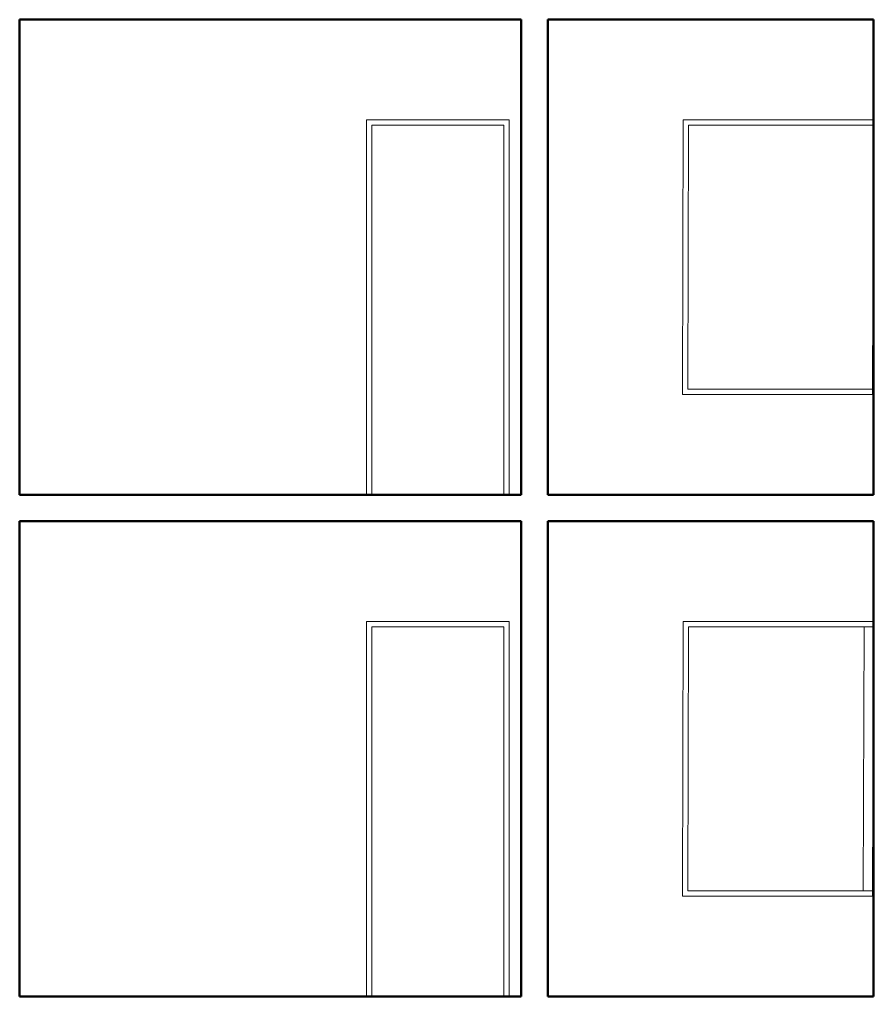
# Model space of a CAD drawing. Header units: millimetres. Extents: x 42 to 552, y 43 to 535.
# Drawn here: x 294.78 to 299.63, y 482.85 to 488.4 of the extents above; entities that cross this region are included whole.
import ezdxf

# ---------------------------------------------------------------- set-up
doc = ezdxf.new("R2010")
doc.units = ezdxf.units.MM
doc.header["$LTSCALE"] = 0.75
doc.header["$MEASUREMENT"] = 0
doc.layers.add('Linhas', color=7, linetype='Continuous', lineweight=15)
doc.layers.add('Paredes', color=7, linetype='Continuous', lineweight=50)

msp = doc.modelspace()

# ---------------------------------------------------------------- linework, layer by layer
at = {"layer": 'Linhas'}
for p, q in [((296.7472312564539, 485.7010886521988), (296.7472312564539, 487.8310886521987)), ((296.7472312564539, 487.8310886521987), (297.5572312564539, 487.8310886521987)), ((296.7772312564539, 485.7010886521988), (296.7772312564539, 487.8010886521988)), ((296.7772312564539, 487.8010886521988), (297.5272312564539, 487.8010886521988)), ((297.5272312564539, 487.8010886521988), (297.5272312564539, 485.7010886521988)), ((297.5572312564539, 487.8310886521987), (297.5572312564539, 485.7010886521988)), ((296.7472312564539, 482.8510886521986), (296.7472312564539, 484.9810886521985)), ((296.7472312564539, 484.9810886521985), (297.5572312564539, 484.9810886521985)), ((297.5572312564539, 484.9810886521985), (297.5572312564539, 482.8510886521986)), ((296.7772312564539, 482.8510886521986), (296.7772312564539, 484.9510886521985)), ((296.7772312564539, 484.9510886521985), (297.5272312564539, 484.9510886521985)), ((297.5272312564539, 484.9510886521985), (297.5272312564539, 482.8510886521986)), ((299.5689719871655, 483.4510886521985), (299.5736594871655, 484.9510886521985))]:
    msp.add_line(p, q, dxfattribs=at)
for points in [[(298.547231256453, 487.8310886521987), (299.6272312564533, 487.8310886521987), (299.6225437564534, 486.2710886521988), (298.542543756453, 486.2710886521988)], [(298.5772312564529, 487.8010886521988), (299.6272312564533, 487.8010886521988), (299.6225437564534, 486.3010886521988), (298.5725437564529, 486.3010886521988)], [(298.547231256453, 484.9810886521985), (299.6272312564533, 484.9810886521985), (299.6225437564534, 483.4210886521985), (298.542543756453, 483.4210886521985)], [(298.5772312564529, 484.9510886521985), (299.6272312564533, 484.9510886521985), (299.6225437564534, 483.4510886521985), (298.5725437564529, 483.4510886521985)]]:
    msp.add_lwpolyline(points, close=True, dxfattribs=at)
at = {"layer": 'Paredes'}
for p, q in [((294.7772312564532, 488.4010886521986), (297.6272312564533, 488.4010886521988)), ((294.7772312564532, 488.4010886521988), (294.7772312564532, 485.7010886521988)), ((297.6272312564533, 485.7010886521988), (297.6272312564533, 488.4010886521988)), ((297.7772312564534, 488.4010886521988), (299.6272312564533, 488.4010886521988)), ((297.7772312564534, 488.4010886521988), (297.7772312564534, 485.7010886521988)), ((299.6272312564533, 485.7010886521988), (299.6272312564533, 488.4010886521986)), ((294.7772312564532, 485.7010886521986), (297.6272312564533, 485.7010886521988)), ((297.7772312564537, 485.7010886521988), (299.6272312564533, 485.7010886521988)), ((294.7772312564532, 485.5510886521983), (297.6272312564533, 485.5510886521985)), ((294.7772312564532, 485.5510886521985), (294.7772312564532, 482.8510886521986)), ((297.6272312564533, 482.8510886521986), (297.6272312564533, 485.5510886521985)), ((297.7772312564534, 485.5510886521985), (299.6272312564533, 485.5510886521985)), ((297.7772312564534, 485.5510886521985), (297.7772312564534, 482.8510886521986)), ((299.6272312564533, 482.8510886521986), (299.6272312564533, 485.5510886521985)), ((294.7772312564532, 482.8510886521986), (297.6272312564531, 482.8510886521986)), ((297.7772312564534, 482.8510886521986), (299.6272312564533, 482.8510886521986))]:
    msp.add_line(p, q, dxfattribs=at)

doc.saveas('drawing.dxf')
